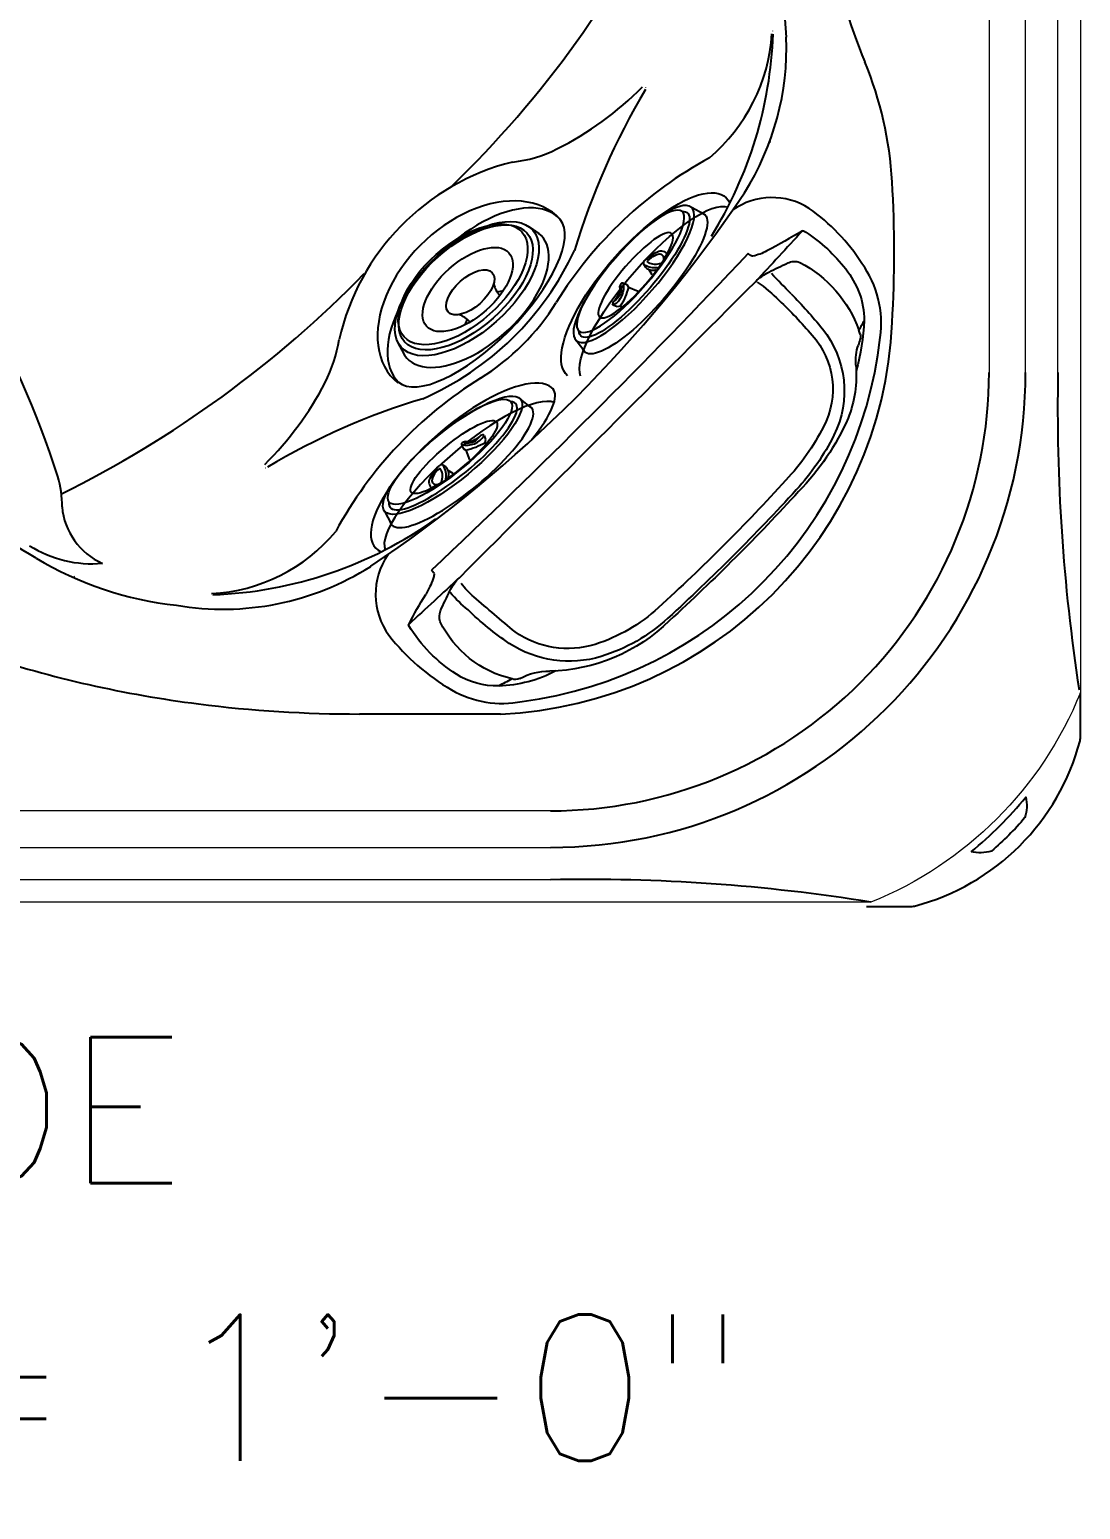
# Model space of a CAD drawing. Extents: x 831 to 911, y 781 to 934.
# Drawn here: x 882.53 to 911.28, y 780.61 to 821.11 of the extents above; entities that cross this region are included whole.
import ezdxf
from ezdxf.enums import TextEntityAlignment as Align

# ---------------------------------------------------------------- set-up
doc = ezdxf.new("R2010")
doc.units = 0
doc.header["$MEASUREMENT"] = 0
doc.layers.add('1', color=4, linetype='Continuous')
doc.layers.add('DIM', color=3, linetype='Continuous')
doc.styles.add('SIMPLEX', font='simplex')

# ---------------------------------------------------------------- blocks, each defined once
blk = doc.blocks.new('2014P')
at = {"layer": '1', "color": 4, "linetype": 'Continuous'}
for centre, radius, start, end in [((2.834, 1.217), 6.231, 92.5144, 105.3655), ((2.598, 5.426), 2.016, 69.0282, 91.0646), ((2.383, 4.898), 2.586, 52.1126, 68.7639), ((2.603, 0.812), 6.761, 113.7108, 134.311), ((1.061, 4.033), 3.194, 84.9302, 111.6135), ((1.201, 3.378), 4.512, 33.2247, 52.1126), ((25.56, -6.518), 23.931, 149.1399, 151.8247), ((3.658, 4.987), 1.574, 30.4778, 33.2247), ((4.986, 5.769), 0.0338, 338.714, 30.4778), ((36.329, -36.331), 56.928, 132.4853, 137.5248), ((5.754, 4.09), 1.463, 151.8247, 167.7875), ((151.7, -151.7), 214.537, 133.36444, 136.63559), ((4.374, 4.385), 0.0521, 164.0369, 210.1576), ((4.978, 4.736), 0.75, 210.1576, 218.5816), ((-2.232, -1.259), 4.806, 135.4815, 178.7997), ((-3.878, -2.652), 3.565, 152.1796, 178.5033), ((-5.399, -2.611), 2.043, 178.5284, 212.5705), ((-3.606, -1.466), 4.17, 212.5705, 238.3256), ((-3.559, -6.927), 2.746, 110.129, 120.0584), ((-4.318, -4.912), 0.592, 96.9709, 108.2792), ((-4.384, -4.376), 0.0526, 61.967, 96.9709), ((-4.85, -5.146), 0.953, 52.33, 58.9636), ((-11.301, 5.675), 12.046, 297.4064, 301.9082), ((-5.772, -4.976), 0.0457, 238.3256, 289.8183)]:
    blk.add_arc(centre, radius, start, end, dxfattribs=at)
at = {"layer": '1', "color": 3, "linetype": 'Continuous'}
for centre, radius, start, end in [((2.898, 4.292), 3.158, 105.432, 108.6402), ((2.117, 7.087), 0.256, 73.6359, 103.4076), ((3.312, 10.926), 3.765, 252.6436, 254.3033), ((6.677, -0.75), 9.167, 116.6777, 118.5706), ((1.172, 4.143), 3.352, 27.3166, 70.4429), ((0.633, 4.189), 2.712, 51.1658, 116.4426), ((1.442, 8.608), 1.397, 265.9359, 288.6402), ((2.323, 0.791), 6.507, 116.4426, 132.5316), ((-5.492, -3.42), 12.48, 45.2457, 51.1658), ((3.748, 5.533), 0.429, 334.9369, 20.2035), ((36.912, -36.915), 57.674, 132.53159, 137.46816), ((25.901, 28.244), 32.109, 225.2457, 226.6105), ((-16.138, 14.833), 22.381, 333.4631, 334.9369), ((2.628, 5.462), 1.406, 315.0323, 333.4631), ((-2.068, -1.156), 4.777, 137.4682, 162.8817), ((-3.773, -0.631), 2.993, 162.8817, 213.1781), ((-8.741, -1.179), 1.704, 332.1001, 0.6795), ((-7.011, -2.095), 0.254, 152.1001, 202.2906), ((0.994, -6.809), 9.446, 150.7844, 153.2858), ((-4.419, -1.546), 2.9, 192.854, 244.17), ((0.832, 2.601), 8.618, 214.4038, 224.084), ((-2.563, -1.139), 3.592, 218.9035, 229.8014), ((-5.397, -2.735), 1.284, 295.9253, 315.689), ((-15.477, 17.999), 24.338, 294.497, 295.9253), ((-5.544, -3.711), 0.466, 252.7465, 290.3957)]:
    blk.add_arc(centre, radius, start, end, dxfattribs=at)
at = {"layer": '1', "color": 2, "linetype": 'Continuous'}
for centre, radius, start, end in [((0.683, 4.38), 2.205, 47.9452, 117.7904), ((2.371, 0.914), 6.06, 116.6364, 133.665), ((-4.791, -2.248), 10.8, 42.9754, 49.9373), ((110.534, -110.013), 156.639, 132.35106, 133.04178), ((32.641, -32.643), 51.25, 132.2421, 137.758), ((0.602, 2.479), 3.638, 34.1216, 46.4183), ((400127.582, -400130.753), 565868.693, 134.99919368, 135.00035365), ((-1.99, -1.263), 4.517, 137.1289, 162.7112), ((-3.904, -0.668), 2.513, 162.6823, 214.9215), ((192.321, 165.302), 259.505, 220.17391, 220.50129), ((-3.307, -1.787), 2.233, 220.5013, 233.5479), ((121.626, -121.206), 172.411, 137.005, 137.63165)]:
    blk.add_arc(centre, radius, start, end, dxfattribs=at)
blk = doc.blocks.new('2014RJ4')
at = {"layer": '1', "color": 4, "linetype": 'Continuous'}
for p, q in [((-2.41, 1.063), (-2.495, 0.685)), ((-0.348, 0.934), (-0.381, 1.025)), ((-0.304, 0.668), (-0.359, 0.817)), ((0.367, 0.938), (0.278, 0.667)), ((0.377, 1.134), (0.341, 1.022)), ((0.341, 1.021), (0.367, 0.938)), ((0.981, 0.817), (1.017, 0.928)), ((2.495, 0.685), (2.41, 1.063)), ((0.895, 0.713), (0.911, 0.764))]:
    blk.add_line(p, q, dxfattribs=at)
at = {"layer": '1', "color": 4, "linetype": 'Continuous', "flags": 128}
blk.add_lwpolyline([(0.91, 0.763), (0.945, 0.789), (0.98, 0.815)], dxfattribs=at)
at = {"layer": '1', "color": 4, "linetype": 'Continuous'}
for centre, radius, start, end in [((-0.817, 0.784), 0.196, 109.7291, 196.3544), ((-0.796, 0.823), 0.104, 123.7518, 200.5903), ((-0.201, -0.743), 1.843, 98.9519, 111.7688), ((-0.52, 0.409), 0.602, 91.2045, 123.7518), ((-0.891, 1.054), 0.408, 297.6448, 347.1762), ((-0.877, 1.074), 0.507, 309.8908, 351.4252), ((-0.532, 0.972), 0.0389, 347.1762, 91.2045), ((-0.466, 0.987), 0.0929, 24.2948, 103.2341), ((-0.593, 0.897), 0.248, 297.3263, 8.6743), ((1.261, 2.79), 2.056, 244.2244, 260.2168), ((0.414, 1.119), 0.0387, 78.927, 158.6482), ((0.834, 1.456), 0.558, 215.2902, 289.05), ((-0.133, -0.593), 1.836, 70.2427, 72.4413), ((0.763, 1.31), 0.34, 212.3313, 273.136), ((0.325, 0.781), 0.389, 58.3505, 65.3097), ((0.879, 1.529), 0.544, 229.9822, 274.3678), ((0.649, 3.405), 2.438, 273.136, 276.823), ((0.923, 0.835), 0.152, 82.2549, 90.7231), ((0.725, 0.239), 0.778, 69.6423, 73.6926), ((0.976, 0.933), 0.0405, 353.4523, 61.08), ((-0.726, 0.85), 0.179, 200.5903, 232.9805)]:
    blk.add_arc(centre, radius, start, end, dxfattribs=at)
blk.add_ellipse((0, 1.062), major_axis=(-2.41, -0.001), ratio=0.276704, dxfattribs=at)
at = {"layer": '1', "color": 3, "linetype": 'Continuous'}
for centre, major_axis, ratio in [((0.004, 1.178), (-2.158, 0), 0.257713), ((-0.004, 1.002), (-1.51, 0), 0.241168)]:
    blk.add_ellipse(centre, major_axis=major_axis, ratio=ratio, dxfattribs=at)
blk.add_ellipse((0.002, 1.048), major_axis=(-2.227, 0), ratio=0.254995, start_param=6.03104, end_param=9.672722, dxfattribs=at)
at = {"layer": '1', "color": 4, "linetype": 'Continuous'}
blk.add_ellipse((-0.002, 0.674), major_axis=(-2.497, -0.01), ratio=0.270096, start_param=6.167649, end_param=9.544442, dxfattribs=at)
blk = doc.blocks.new('2014DJ3')
at = {"layer": '1', "color": 4}
for p, q in [((-2.395, -1.077), (-2.48, -1.412)), ((2.48, -1.412), (2.395, -1.077))]:
    blk.add_line(p, q, dxfattribs=at)
for centre, radius, start, end in [((-1.235, -1.96), 0.69, 0.1478, 29.5225), ((0, -3.201), 1.451, 112.373, 119.2941), ((1.235, -1.956), 0.687, 150.9779, 180.1334), ((0, -3.201), 1.451, 60.8468, 67.5641)]:
    blk.add_arc(centre, radius, start, end, dxfattribs=at)
at = {"layer": '1', "color": 3}
for centre, major_axis, ratio in [((-0.002, -1.069), (-2.159, 0), 0.508531), ((0, -1.182), (-2.241, 0), 0.503399), ((0.001, -1.261), (-1.509, 0), 0.503545)]:
    blk.add_ellipse(centre, major_axis=major_axis, ratio=ratio, dxfattribs=at)
at = {"layer": '1', "color": 4}
for centre, major_axis, ratio in [((0, -1.229), (-2.41, 0.002), 0.500562), ((0.001, -1.364), (-0.808, 0), 0.500724)]:
    blk.add_ellipse(centre, major_axis=major_axis, ratio=ratio, dxfattribs=at)
blk.add_ellipse((-0.003, -1.537), major_axis=(-2.49, -0.017), ratio=0.517311, start_param=6.132643, end_param=9.67006, dxfattribs=at)
blk = doc.blocks.new('19-II HL')
at = {"layer": '1', "color": 3, "linetype": 'Continuous', "lineweight": 15}
for p, q in [((79.044, 14.5), (79.044, 78.205)), ((77.158, 46.353), (77.158, 14.5)), ((78.158, 14.5), (78.158, 46.353)), ((71.245, 23.84), (71.242, 23.847)), ((67.765, 22.295), (67.766, 22.307)), ((71.183, 20.809), (71.184, 20.809)), ((57.351, 11.892), (57.363, 11.893)), ((52.119, 8.922), (52.118, 8.921)), ((52.118, 8.921), (52.139, 8.913)), ((65.158, 2.5), (44.717, 2.5)), ((43.204, 1.5), (65.158, 1.5)), ((65.158, 0.614), (43.204, 0.614))]:
    blk.add_line(p, q, dxfattribs=at)
at = {"layer": '1', "color": 4, "linetype": 'Continuous', "lineweight": 0}
blk.add_lwpolyline([(79.658, 86.973), (79.658, 5.732, -0.202913), (73.926, 0), (5.732, 0, -0.202913), (0, 5.732), (0, 86.973, -0.202913), (5.732, 92.705), (73.926, 92.705, -0.202913)], format="xyb", close=True, dxfattribs=at)
at = {"layer": '1', "color": 4, "linetype": 'Continuous'}
blk.add_lwpolyline([(73.81, -0.116), (75.059, -0.116, 0.06455), (75.122, -0.107, 0.269989), (79.65, 4.419, 0.064627), (79.658, 4.483), (79.658, 5.732)], format="xyb", dxfattribs=at)
blk.add_lwpolyline([(76.666, 1.38, 0.052002), (78.163, 2.877, -0.145561), (78.139, 2.314, -0.041549), (77.224, 1.4, -0.138511)], format="xyb", close=True, dxfattribs=at)
at = {"layer": '1', "color": 2}
for centre, radius, start, end in [((42.293, 40.482), 29.028, 313.9709, 334.6131), ((38.346, 38.335), 30.298, 296.2866, 315.7961), ((52.618, 12.481), 3.218, 237.8936, 275.0018)]:
    blk.add_arc(centre, radius, start, end, dxfattribs=at)
at = {"layer": '1', "color": 3}
for centre, radius, start, end in [((58.402, 23.192), 13.219, 2.0837, 19.4403), ((91.658, 30.34), 19.344, 192.2908, 202.302), ((66.359, 24.088), 4.87, 310.3144, 356.206), ((60.048, 24.153), 11.207, 328.0819, 357.9835), ((64.153, 23.401), 7.464, 327.7486, 2.0837), ((64.298, 19.118), 10.228, 3.3756, 22.302), ((61.276, 28.672), 9.021, 296.7487, 315.1959), ((85.014, 12.026), 20.057, 149.373, 163.1486), ((25.906, 3.382), 27.064, 17.7836, 41.2325), ((65.687, 13.984), 6.467, 103.9993, 167.3403), ((63.751, 23.76), 3.52, 276.0535, 296.7487), ((74.906, 10.457), 11.29, 118.5548, 148.1366), ((41.836, 17.793), 32.729, 356.626, 3.3756), ((39.324, 40.335), 37.514, 303.8867, 326.1127), ((71.226, 17.387), 1.898, 57.6916, 124.6537), ((69.056, 14.512), 5.496, 32.7216, 54.5883), ((58.373, 21.305), 8.212, 293.6326, 335.0497), ((71.448, 15.857), 2.76, 351.6729, 36.0673), ((59.831, 19.828), 6.46, 301.8612, 328.1366), ((63.296, 16.362), 11.223, 272.529, 357.4709), ((55.48, 16.019), 3.946, 332.9107, 350.995), ((62.932, 16.719), 11.317, 277.3594, 353.5999), ((51.015, 18.369), 8.991, 314.7338, 332.5368), ((69.199, 4.754), 11.288, 121.8612, 151.4495), ((65.158, 14.5), 13, 270.0001, 359.9999), ((65.158, 14.5), 12, 269.9997, 0.0003), ((129.687, 13.508), 50.652, 178.8782, 188.7422), ((66.998, -4.036), 18.598, 106.6633, 121.0182), ((49.309, 10.888), 2.487, 358.4377, 17.7836), ((-1603.08, -2742.657), 3210.946, 58.991603, 59.049859), ((53.662, 10.986), 1.874, 185.0583, 245.9684), ((55.64, 13.175), 4.736, 273.0034, 320.2924), ((55.526, 19.593), 11.184, 272.0049, 305.5372), ((55.929, 17.481), 9.406, 238.9916, 263.8651), ((62.294, 8.428), 1.92, 145.6383, 215.8056), ((56.202, 15.553), 7.534, 260.2293, 302.4086), ((65.503, 11.046), 6.059, 218.1372, 239.772), ((59.493, 36.727), 31.55, 251.7008, 262.7771), ((63.836, 8.208), 2.767, 239.9991, 281.373), ((59.907, 39.932), 34.782, 262.7639, 270.0508), ((60.483, -109717.78), 109722.93, 89.99827256, 90.00028472), ((66.17, -47.859), 48.483, 80.7954, 91.1962)]:
    blk.add_arc(centre, radius, start, end, dxfattribs=at)
at = {"layer": '1', "color": 3, "extrusion": (0, 0, -1)}
for centre, major_axis, ratio, start_param, end_param in [((67.788, 16.85), (2.163, 2.445), 0.362455, 3.14268, 6.443138), ((68.07, 16.641), (2.015, 2.339), 0.280709, 3.277941, 6.18855)]:
    blk.add_ellipse(centre, major_axis=major_axis, ratio=ratio, start_param=start_param, end_param=end_param, dxfattribs=at)
at = {"layer": '1', "color": 3}
for centre, major_axis, ratio, start_param, end_param in [((63.129, 16.523), (-2.268, -2.198), 0.669255, 3.120992, 6.360415), ((63.192, 16.488), (-2.204, -2.234), 0.524419, 3.115146, 6.297428), ((63.192, 16.488), (-2.204, -2.234), 0.378971, 0.019711, 3.104994), ((62.808, 11.87), (-2.445, -2.163), 0.362455, 3.14268, 6.443138), ((63.017, 11.588), (-2.339, -2.015), 0.280709, 3.277941, 6.18855), ((62.759, 11.922), (2.47, 2.129), 0.255147, 5.335764, 6.296691)]:
    blk.add_ellipse(centre, major_axis=major_axis, ratio=ratio, start_param=start_param, end_param=end_param, dxfattribs=at)
at = {"layer": '1', "color": 1, "linetype": 'Continuous'}
for name, p, rotation in [('2014DJ3', (62.055, 17.711), 41.6902626825886), ('2014RJ4', (63.156, 11.414), 39.5455570848759)]:
    blk.add_blockref(name, p, dxfattribs=dict(at, rotation=rotation))
at = {"layer": '1', "color": 1, "linetype": 'Continuous', "xscale": -1}
for name, p, rotation in [('2014RJ4', (68.244, 16.501), 49.21687342201587), ('2014P', (66.298, 13.36), 270)]:
    blk.add_blockref(name, p, dxfattribs=dict(at, rotation=rotation))

msp = doc.modelspace()

# ---------------------------------------------------------------- block references
at = {"layer": '1'}
msp.add_blockref('19-II HL', (831.623, 797.23), dxfattribs=at)

# ---------------------------------------------------------------- texts
at = {"layer": 'DIM', "style": 'SIMPLEX'}
for s, p in [('DOOR SIDE', (872.194, 789.536)), ('SCALE: 1/4" = 1\'-0"', (872.265, 781.943))]:
    msp.add_text(s, height=4, dxfattribs=at).set_placement(p, align=Align.CENTER)

doc.saveas('drawing.dxf')
